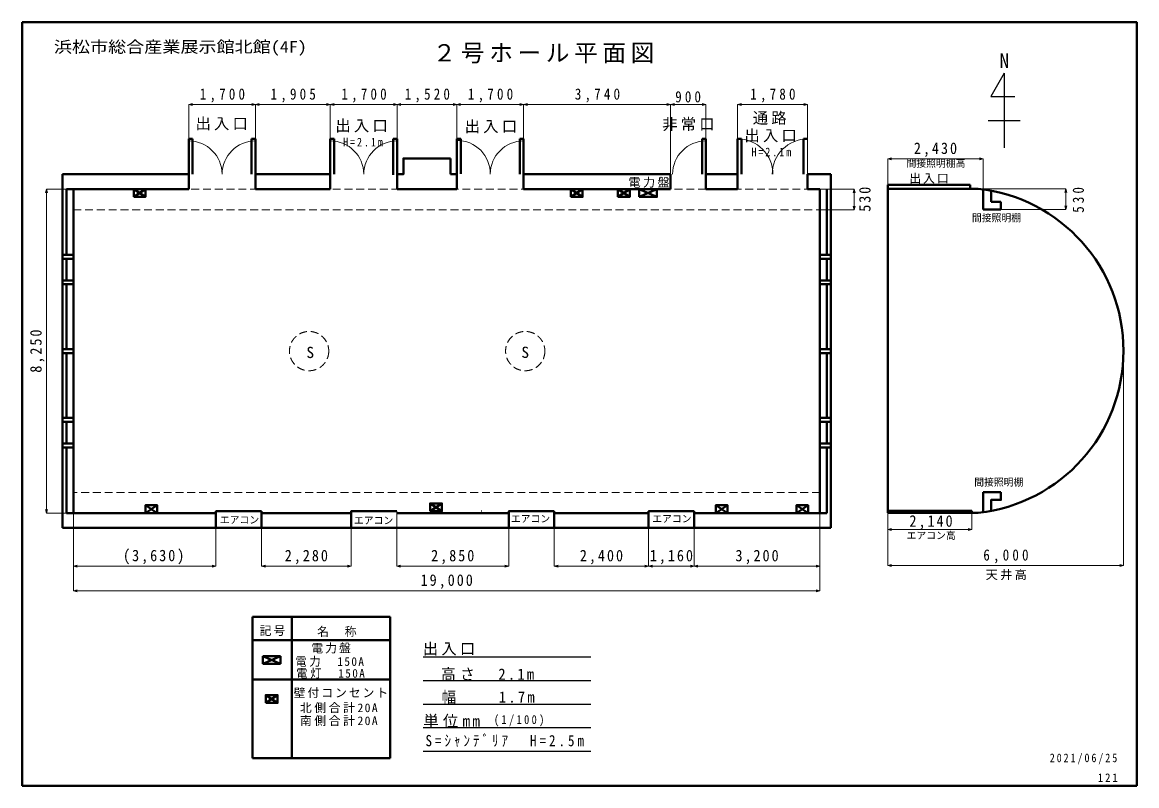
# Model space of a CAD drawing. Units: millimetres, scale not verified. Extents: x -12536 to 15825, y -9940 to 9491.
import ezdxf
from ezdxf.enums import TextEntityAlignment as Align

# ---------------------------------------------------------------- set-up
doc = ezdxf.new("R2010")
doc.units = ezdxf.units.MM
doc.header["$LTSCALE"] = 100
doc.linetypes.add('DASHED2', pattern=[3, 2, -1])
for name, color, linetype, lineweight in [('0-0', 7, 'Continuous', 40), ('0-1', 7, 'Continuous', 40), ('0-7', 2, 'Continuous', 18)]:
    doc.layers.add(name, color=color, linetype=linetype, lineweight=lineweight)
doc.styles.add('ＭＳ ゴシック', font='')
doc.styles.get('ＭＳ ゴシック').set_extended_font_data('MS Gothic')

msp = doc.modelspace()

# ---------------------------------------------------------------- linework, layer by layer
at = {"layer": '0-0'}
for p, q in [((-8302, 6522.2), (-8302, 5622.2)), ((-8202, 6522.2), (-8302, 6522.2)), ((-8202, 6522.2), (-8202, 5622.2)), ((-6602, 6522.2), (-6702, 6522.2)), ((-6702, 6522.2), (-6702, 5622.2)), ((-6602, 6522.2), (-6602, 5622.2)), ((-4597, 6522.2), (-4597, 5622.2)), ((-2997, 6522.2), (-3097, 6522.2)), ((-3097, 6522.2), (-3097, 5611.5)), ((-2997, 6522.2), (-2997, 5611.5)), ((-1477, 6522.2), (-1477, 5636.3)), ((-1377, 6522.2), (-1477, 6522.2)), ((-1377, 6522.2), (-1377, 5636.3)), ((223, 6522.2), (123, 6522.2)), ((123, 6522.2), (123, 5622.2)), ((223, 6522.2), (223, 5622.2)), ((5768, 5622.2), (5768, 6522.2)), ((7348, 6522.2), (7448, 6522.2)), ((7348, 6522.2), (7348, 5622.2)), ((-1637, 6027.2), (-1637, 5622.2)), ((-11512, 5622.2), (-11512, -3377.8)), ((-8302, 5622.2), (-11512, 5622.2)), ((-8302, 5622.2), (-8302, 5247.2)), ((-4697, 5622.2), (-6602, 5622.2)), ((-6602, 5622.2), (-6602, 5247.2)), ((-4697, 5622.2), (-4697, 5247.2)), ((-2997, 5622.2), (-2997, 5247.2)), ((-1477, 5622.2), (-1637, 5622.2)), ((-1477, 5622.2), (-1477, 5247.2)), ((223, 5622.2), (223, 5247.2)), ((3963, 5622.2), (223, 5622.2)), ((5668, 5622.2), (4863, 5622.2)), ((5668, 5622.2), (5668, 5247.2)), ((8038, 5622.2), (7448, 5622.2)), ((8038, 5622.2), (8038, -3377.8)), ((-11237, 5247.2), (-11237, -3002.8)), ((7763, 5247.2), (7763, -3002.8)), ((-11237, 3572.2), (-11512, 3572.2)), ((-11237, 3472.2), (-11512, 3472.2)), ((8038, 3572.2), (7763, 3572.2)), ((8038, 3472.2), (7763, 3472.2)), ((-11237, 2922.2), (-11512, 2922.2)), ((8038, 2922.2), (7763, 2922.2)), ((-11237, 2822.2), (-11512, 2822.2)), ((8038, 2822.2), (7763, 2822.2)), ((-11237, 1172.2), (-11512, 1172.2)), ((8038, 1172.2), (7763, 1172.2)), ((-11237, 1072.2), (-11512, 1072.2)), ((8038, 1072.2), (7763, 1072.2)), ((-11237, -577.8), (-11512, -577.8)), ((-11237, -677.8), (-11512, -677.8)), ((8038, -577.8), (7763, -577.8)), ((8038, -677.8), (7763, -677.8)), ((-11237, -1227.8), (-11512, -1227.8)), ((-11237, -1327.8), (-11512, -1327.8)), ((8038, -1227.8), (7763, -1227.8)), ((8038, -1327.8), (7763, -1327.8)), ((8038, -3377.8), (-11512, -3377.8))]:
    msp.add_line(p, q, dxfattribs=at)
at = {"layer": '0-0', "color": 2, "lineweight": 18}
for p, q in [((9488.8, 6013.3), (9585.4, 6039.2)), ((9488.8, 6013.3), (11918.8, 6013.3)), ((9488.8, 6013.3), (9585.4, 5987.4)), ((9488.8, 6013.3), (9488.8, 5255.1)), ((11918.8, 6013.3), (11822.2, 6039.2)), ((11918.8, 6013.3), (11822.2, 5987.4)), ((11918.8, 6013.3), (11918.8, 5255.1)), ((-11919, 5247.2), (-11944.8, 5150.6)), ((-11919, -3002.8), (-11919, 5247.2)), ((-11919, 5247.2), (-11893.1, 5150.6)), ((-11919, 5247.2), (-11412, 5247.2)), ((-11919, -3002.8), (-11944.8, -2906.2)), ((-11919, -3002.8), (-11893.1, -2906.2)), ((-11919, -3002.8), (-11412, -3002.8)), ((-11237, -4978.4), (-11237, -3002.8)), ((7763, -4978.4), (7763, -3002.8)), ((9488.8, -3322.8), (9488.8, -2994.9)), ((9488.8, -3419), (9488.8, -2994.9)), ((11628.8, -3419), (11628.8, -2994.9)), ((9488.8, -3419), (9585.4, -3393.1)), ((11628.8, -3419), (11532.2, -3393.1)), ((9488.8, -3419), (11628.8, -3419)), ((9488.8, -3419), (9585.4, -3444.9)), ((11628.8, -3419), (11532.2, -3444.9)), ((-11237, -4978.4), (-11140.4, -4952.5)), ((-11237, -4978.4), (7763, -4978.4)), ((-11237, -4978.4), (-11140.4, -5004.3)), ((7763, -4978.4), (7666.4, -4952.5)), ((7763, -4978.4), (7666.4, -5004.3))]:
    msp.add_line(p, q, dxfattribs=at)
at = {"layer": '0-0', "color": 5, "linetype": 'DASHED2', "lineweight": 9}
for p, q in [((-11237, 5247.2), (7938, 5247.2)), ((-11237, 4717.2), (7763, 4717.2)), ((7763, -2472.8), (-11237, -2472.8))]:
    msp.add_line(p, q, dxfattribs=at)
at = {"layer": '0-0'}
for points in [[(-4597, 6522.2), (-4697, 6522.2), (-4697, 5622.2)], [(5668, 5622.2), (5668, 6522.2), (5768, 6522.2)], [(-1637, 6027.2), (-2837, 6027.2), (-2837, 5622.2), (-2997, 5622.2)]]:
    msp.add_lwpolyline(points, dxfattribs=at)
at = {"layer": '0-0', "color": 5, "linetype": 'DASHED2', "lineweight": 9}
for centre in [(-5237, 1122.2), (263, 1122.2)]:
    msp.add_circle(centre, 500, dxfattribs=at)
at = {"layer": '0-1'}
for p, q in [((4763, 5622.2), (4763, 6522.2)), ((4863, 6522.2), (4763, 6522.2)), ((4863, 5622.2), (4863, 6522.2)), ((3963, 5622.2), (3963, 5247.2)), ((4863, 5622.2), (4863, 5247.2)), ((-8302, 5247.2), (-11412, 5247.2)), ((-4697, 5247.2), (-6602, 5247.2)), ((-1477, 5247.2), (-2997, 5247.2)), ((3963, 5247.2), (223, 5247.2)), ((5668, 5247.2), (4863, 5247.2)), ((7763, 5247.2), (7448, 5247.2)), ((11588.8, 5355.1), (9488.8, 5355.1)), ((11793.6, 5255.1), (9488.8, 5255.1)), ((11588.8, 5355.1), (11588.8, 5255.1)), ((11918.8, 4725.1), (11918.8, 5239.4)), ((12118.8, 4925.1), (12118.8, 5206.1)), ((12368.8, 4925.1), (12118.8, 4925.1)), ((12368.8, 4725.1), (12368.8, 4925.1)), ((12368.8, 4725.1), (11918.8, 4725.1)), ((11918.8, -2464.9), (11918.8, -2979.2)), ((12368.8, -2464.9), (11918.8, -2464.9)), ((-7607, -3002.8), (-11412, -3002.8)), ((-6447, -2952.8), (-6447, -3377.8)), ((-4167, -3002.8), (-6447, -3002.8)), ((-157, -3002.8), (-3007, -3002.8)), ((-841.4, -2952.8), (-847.5, -2952.8)), ((1003, -2952.8), (1003, -3377.8)), ((3403, -3002.8), (1003, -3002.8)), ((4563, -2952.8), (4563, -3377.8)), ((7938, -3002.8), (4563, -3002.8)), ((11628.8, -2944.9), (9488.8, -2944.9)), ((11793.6, -2994.9), (9488.8, -2994.9)), ((11628.8, -2944.9), (11628.8, -2994.9))]:
    msp.add_line(p, q, dxfattribs=at)
for points in [[(12368.8, -2464.9), (12368.8, -2664.9), (12118.8, -2664.9), (12118.8, -2946)], [(-6447, -2952.8), (-7607, -2952.8), (-7607, -3377.8)], [(-3007, -2952.8), (-4167, -2952.8), (-4167, -3377.8)], [(1003, -2952.8), (-157, -2952.8), (-157, -3377.8)], [(4563, -2952.8), (3403, -2952.8), (3403, -3377.8)]]:
    msp.add_lwpolyline(points, dxfattribs=at)
msp.add_arc((11338.8, 1130.1), 4150, 276.29219, 83.70781, dxfattribs=at)
at = {"layer": '0-7', "color": 7, "lineweight": 40}
for p, q in [((-12536.5, 9491.1), (-12536.5, -9939.5)), ((7448, 5247.2), (7448, 5622.2)), ((-11412, 5247.2), (-11412, 3572.2)), ((-9702, 5247.2), (-9402, 5047.2)), ((-9702, 5047.2), (-9402, 5247.2)), ((1423, 5247.2), (1723, 5047.2)), ((1423, 5047.2), (1723, 5247.2)), ((2623, 5247.2), (2923, 5047.2)), ((2623, 5047.2), (2923, 5247.2)), ((3163, 5247.2), (3163, 5047.2)), ((3163, 5247.2), (3163, 5047.2)), ((3163, 5247.2), (3613, 5047.2)), ((3163, 5047.2), (3613, 5247.2)), ((3163, 5247.2), (3613, 5247.2)), ((3613, 5247.2), (3613, 5047.2)), ((7938, 5247.2), (7938, 3572.2)), ((9488.8, 5355.1), (9488.8, -2994.9)), ((3613, 5047.2), (3163, 5047.2)), ((-11412, 3472.2), (-11412, 2922.2)), ((7938, 3472.2), (7938, 2922.2)), ((-11412, 2822.2), (-11412, 1172.2)), ((7938, 2822.2), (7938, 1172.2)), ((-11412, 1072.2), (-11412, -577.8)), ((7938, 1072.2), (7938, -577.8)), ((-11412, -677.8), (-11412, -1227.8)), ((7938, -677.8), (7938, -1227.8)), ((-11412, -1327.8), (-11412, -3002.8)), ((7938, -1327.8), (7938, -3002.8)), ((-9402, -2802.8), (-9102, -3002.8)), ((-9402, -3002.8), (-9102, -2802.8)), ((-2157, -2752.8), (-1857, -2952.8)), ((-2157, -2952.8), (-1857, -2752.8)), ((5113, -2802.8), (5413, -3002.8)), ((5113, -3002.8), (5413, -2802.8)), ((7163, -2802.8), (7463, -3002.8)), ((7163, -3002.8), (7463, -2802.8)), ((-6675.1, -5638.9), (-6675.1, -9238.9)), ((-5675.1, -5638.9), (-5675.1, -9238.9)), ((-3175.1, -5638.9), (-3175.1, -9238.9)), ((-6675.1, -6238.9), (-3175.1, -6238.9)), ((-6414.4, -6639.9), (-6414.4, -6839.9)), ((-6414.4, -6639.9), (-5964.4, -6839.9)), ((-6414.4, -6839.9), (-5964.4, -6639.9)), ((-6414.4, -6639.9), (-5964.4, -6639.9)), ((-5964.4, -6639.9), (-5964.4, -6839.9)), ((-5964.4, -6839.9), (-6414.4, -6839.9)), ((-6675.1, -7238.9), (-3175.1, -7238.9)), ((-6339.4, -7631.4), (-6039.4, -7831.4)), ((-6339.4, -7831.4), (-6039.4, -7631.4)), ((-6675.1, -9238.9), (-3175.1, -9238.9)), ((-12536.5, -9939.5), (15824.7, -9939.5))]:
    msp.add_line(p, q, dxfattribs=at)
at = {"layer": '0-7', "color": 3, "lineweight": 25}
for p, q in [((12451.3, 8193.5), (12451.3, 6292.9)), ((12045.1, 6989.3), (12857.5, 6989.3)), ((-2336.9, -6661.3), (1934.2, -6661.3)), ((-2336.9, -7261.3), (1934.2, -7261.3)), ((-2336.9, -7861.3), (1934.2, -7861.3)), ((-2336.9, -8461.3), (1934.2, -8461.3)), ((-2336.9, -9061.3), (1934.2, -9061.3))]:
    msp.add_line(p, q, dxfattribs=at)
at = {"layer": '0-7'}
for p, q in [((-8302, 7398.6), (-8205.4, 7424.5)), ((-8302, 7398.6), (-6602, 7398.6)), ((-8302, 7398.6), (-8205.4, 7372.7)), ((-8302, 7398.6), (-8302, 5622.2)), ((-6602, 7398.6), (-6698.6, 7424.5)), ((-6602, 7398.6), (-6698.6, 7372.7)), ((-6602, 7398.6), (-6505.4, 7424.5)), ((-6602, 7398.6), (-6602, 5622.2)), ((-6602, 7398.6), (-4697, 7398.6)), ((-6602, 7398.6), (-6505.4, 7372.7)), ((-4697, 7398.6), (-4793.6, 7424.5)), ((-4697, 7398.6), (-4793.6, 7372.7)), ((-4697, 7398.6), (-4600.4, 7424.5)), ((-4697, 7398.6), (-4697, 5622.2)), ((-4697, 7398.6), (-2997, 7398.6)), ((-4697, 7398.6), (-4600.4, 7372.7)), ((-2997, 7398.6), (-3093.6, 7424.5)), ((-2997, 7398.6), (-3093.6, 7372.7)), ((-2997, 7398.6), (-2900.4, 7424.5)), ((-2997, 7398.6), (-1477, 7398.6)), ((-2997, 7398.6), (-2900.4, 7372.7)), ((-2997, 7398.6), (-2997, 5622.2)), ((-2997, 7398.6), (-2997, 5622.2)), ((-1477, 7398.6), (-1573.6, 7424.5)), ((-1477, 7398.6), (-1573.6, 7372.7)), ((-1477, 7398.6), (-1380.4, 7424.5)), ((-1477, 7398.6), (-1477, 5622.2)), ((-1477, 7398.6), (223, 7398.6)), ((-1477, 7398.6), (-1380.4, 7372.7)), ((223, 7398.6), (126.4, 7424.5)), ((223, 7398.6), (126.4, 7372.7)), ((223, 7398.6), (319.6, 7424.5)), ((223, 7398.6), (223, 5622.2)), ((223, 7398.6), (3963, 7398.6)), ((223, 7398.6), (319.6, 7372.7)), ((3963, 7398.6), (3866.4, 7424.5)), ((3963, 7398.6), (3866.4, 7372.7)), ((3963, 7398.6), (4059.6, 7424.5)), ((3963, 7398.6), (3963, 5622.2)), ((3963, 7398.6), (4863, 7398.6)), ((3963, 7398.6), (4059.6, 7372.7)), ((4863, 7398.6), (4766.4, 7424.5)), ((4863, 7398.6), (4766.4, 7372.7)), ((4863, 7398.6), (4863, 5622.2)), ((5668, 7398.6), (5764.6, 7424.5)), ((5668, 7398.6), (7448, 7398.6)), ((5668, 7398.6), (5764.6, 7372.7)), ((5668, 7398.6), (5668, 5622.2)), ((7448, 7398.6), (7351.4, 7424.5)), ((7448, 7398.6), (7351.4, 7372.7)), ((7448, 7398.6), (7448, 5622.2)), ((9488.8, 5597.7), (9488.8, 5355.1)), ((8631.8, 5247.2), (7763, 5247.2)), ((8631.8, 5247.2), (8605.9, 5150.6)), ((8631.8, 5247.2), (8631.8, 4717.2)), ((8631.8, 5247.2), (8657.6, 5150.6)), ((9488.8, 4159.2), (9488.8, 5255.1)), ((14024.1, 5255.1), (11588.8, 5255.1)), ((14024.1, 5255.1), (13998.2, 5158.5)), ((14024.1, 5255.1), (14024.1, 4725.1)), ((14024.1, 5255.1), (14050, 5158.5)), ((14024.1, 4725.1), (13998.2, 4821.7)), ((14024.1, 4725.1), (14050, 4821.7)), ((8631.8, 4717.2), (7763, 4717.2)), ((8631.8, 4717.2), (8605.9, 4813.8)), ((8631.8, 4717.2), (8657.6, 4813.8)), ((14024.1, 4725.1), (11918.8, 4725.1)), ((9488.8, -4332.7), (9488.8, 1122.2)), ((15488.8, -4332.7), (15488.8, 1122.2)), ((-11237, -1914.4), (-11237, -3002.8)), ((7763, -1914.4), (7763, -3002.8)), ((9488.8, -2516), (9488.8, -2944.9)), ((-3007, -4353.8), (-3007, -2952.8)), ((9488.8, -3561.4), (9488.8, -2994.9)), ((-11237, -4353.8), (-11237, -3377.8)), ((-7607, -4353.8), (-7607, -3377.8)), ((-6447, -4353.8), (-6447, -3377.8)), ((-4167, -4353.8), (-4167, -3377.8)), ((-157, -4353.8), (-157, -3377.8)), ((1003, -4353.8), (1003, -3377.8)), ((3403, -4353.8), (3403, -3377.8)), ((4563, -4353.8), (4563, -3377.8)), ((7763, -4353.8), (7763, -3377.8)), ((-11237, -4353.8), (-11140.4, -4327.9)), ((-7607, -4353.8), (-11237, -4353.8)), ((-11237, -4353.8), (-11140.4, -4379.7)), ((-7607, -4353.8), (-7703.6, -4327.9)), ((-7607, -4353.8), (-7703.6, -4379.7)), ((-6447, -4353.8), (-6350.4, -4327.9)), ((-4167, -4353.8), (-6447, -4353.8)), ((-6447, -4353.8), (-6350.4, -4379.7)), ((-4167, -4353.8), (-4263.6, -4327.9)), ((-4167, -4353.8), (-4263.6, -4379.7)), ((-3007, -4353.8), (-2910.4, -4327.9)), ((-157, -4353.8), (-3007, -4353.8)), ((-3007, -4353.8), (-2910.4, -4379.7)), ((-157, -4353.8), (-253.6, -4327.9)), ((-157, -4353.8), (-253.6, -4379.7)), ((1003, -4353.8), (1099.6, -4327.9)), ((3403, -4353.8), (1003, -4353.8)), ((1003, -4353.8), (1099.6, -4379.7)), ((3403, -4353.8), (3306.4, -4327.9)), ((3403, -4353.8), (3306.4, -4379.7)), ((3403, -4353.8), (3499.6, -4327.9)), ((4563, -4353.8), (3403, -4353.8)), ((3403, -4353.8), (3499.6, -4379.7)), ((4563, -4353.8), (4466.4, -4327.9)), ((4563, -4353.8), (4466.4, -4379.7)), ((4563, -4353.8), (4659.6, -4327.9)), ((7763, -4353.8), (4563, -4353.8)), ((4563, -4353.8), (4659.6, -4379.7)), ((7763, -4353.8), (7666.4, -4327.9)), ((7763, -4353.8), (7666.4, -4379.7)), ((9488.8, -4332.7), (9585.4, -4306.9)), ((9488.8, -4332.7), (15488.8, -4332.7)), ((9488.8, -4332.7), (9585.4, -4358.6)), ((15488.8, -4332.7), (15392.2, -4306.9)), ((15488.8, -4332.7), (15392.2, -4358.6))]:
    msp.add_line(p, q, dxfattribs=at)
at = {"layer": '0-7', "color": 7, "lineweight": 40}
for points in [[(-12536.5, 9491.1), (15824.7, 9491.1), (15824.7, -9939.5)], [(3613, 5247.2), (3613, 5047.2), (3163, 5047.2)], [(-6675.1, -5638.9), (-4850, -5638.9), (-3175.1, -5638.9)]]:
    msp.add_lwpolyline(points, dxfattribs=at)
at = {"layer": '0-7', "color": 3, "lineweight": 25}
msp.add_lwpolyline([(12451.3, 8193.5), (12109.6, 7601.7), (12726.9, 7601.7)], dxfattribs=at)
at = {"layer": '0-7', "color": 7, "lineweight": 40}
for points in [[(-9702, 5047.2), (-9402, 5047.2), (-9402, 5247.2), (-9702, 5247.2)], [(1423, 5047.2), (1723, 5047.2), (1723, 5247.2), (1423, 5247.2)], [(2623, 5047.2), (2923, 5047.2), (2923, 5247.2), (2623, 5247.2)], [(-9402, -3002.8), (-9102, -3002.8), (-9102, -2802.8), (-9402, -2802.8)], [(-2157, -2952.8), (-1857, -2952.8), (-1857, -2752.8), (-2157, -2752.8)], [(5113, -3002.8), (5413, -3002.8), (5413, -2802.8), (5113, -2802.8)], [(7163, -3002.8), (7463, -3002.8), (7463, -2802.8), (7163, -2802.8)], [(-6339.4, -7831.4), (-6039.4, -7831.4), (-6039.4, -7631.4), (-6339.4, -7631.4)]]:
    msp.add_lwpolyline(points, close=True, dxfattribs=at)
at = {"layer": '0-7', "color": 5, "lineweight": 9}
for centre, radius, start, end in [((-8302, 5622.2), 850, 0, 90), ((-6602, 5622.2), 850, 90, 180), ((-4697, 5622.2), 850, 0, 90), ((-2997, 5622.2), 850, 90, 180), ((-1477, 5636.3), 850, 359.04963, 90), ((223, 5622.2), 850, 90, 180), ((4863, 5622.2), 850, 90, 180), ((5668, 5622.2), 900, 360, 90), ((7448, 5622.2), 900, 90, 180)]:
    msp.add_arc(centre, radius, start, end, dxfattribs=at)

# ---------------------------------------------------------------- texts
at = {"layer": '0-0', "color": 4, "style": 'ＭＳ ゴシック'}
for p in [(-5306, 859.4), (165.1, 863.2)]:
    msp.add_text('S', height=285.9, dxfattribs=at).set_placement(p, align=Align.BOTTOM_LEFT)
at = {"layer": '0-0', "attachment_point": 7, "style": 'ＭＳ ゴシック'}
for s, insert, char_height in [('\\T1.28;\\W0.9;2,430', (10153.8, 6063.3), 293.3), ('\\T1.28;\\W0.9;2,140', (10040.6, -3423.8), 293.3), ('\\T1.28;\\W0.9;19,000', (-2399.5, -4928.4), 293.3), ('\\T1.39;\\W0.85;2021/06/25', (13611.8, -9393.8), 219.9), ('\\T1.38;\\W0.9;121', (14835.2, -9845), 219.9)]:
    msp.add_mtext(s, dxfattribs=dict(at, insert=insert, char_height=char_height))
at = {"layer": '0-0', "insert": (-11969, 572.2), "char_height": 293.3, "attachment_point": 7, "rotation": 90, "style": 'ＭＳ ゴシック'}
msp.add_mtext('\\T1.28;\\W0.9;8,250', dxfattribs=at)
at = {"layer": '0-1', "color": 4, "style": 'ＭＳ ゴシック'}
for s, p in [('エアコン', (-7508.9, -3319.7)), ('エアコン', (-4095.9, -3333.9)), ('エアコン', (-102.2, -3291.4)), ('エアコン', (3495, -3291.4)), ('エアコン高', (9968.5, -3717.1))]:
    msp.add_text(s, height=183.3, dxfattribs=at).set_placement(p, align=Align.BOTTOM_LEFT)
at = {"layer": '0-1', "attachment_point": 7, "style": 'ＭＳ ゴシック'}
for s, insert, char_height in [('\\T1.2;２号ホール平面図', (-2092.5, 8444.8), 439.9), ('\\T1.17;出入口', (10038, 5382.4), 219.9)]:
    msp.add_mtext(s, dxfattribs=dict(at, insert=insert, char_height=char_height))
at = {"layer": '0-1', "color": 4, "char_height": 285.9, "attachment_point": 7, "style": 'ＭＳ ゴシック'}
for s, insert in [('\\T1.21;出入口', (-8127.6, 6739.4)), ('\\T1.21;通路', (6055.5, 6882.5)), ('\\T1.21;出入口', (-4568.4, 6685.8)), ('\\T1.21;出入口', (-1277.5, 6667.9)), ('\\T1.21;非常口', (3748.3, 6721.5)), ('\\T1.21;出入口', (5840.9, 6435.4))]:
    msp.add_mtext(s, dxfattribs=dict(at, insert=insert))
at = {"layer": '0-7', "color": 7, "style": 'ＭＳ ゴシック', "width": 1.15}
msp.add_text('浜松市総合産業展示館北館(4F)', height=293.3, dxfattribs=at).set_placement((-11733.1, 8631.7), align=Align.BOTTOM_LEFT)
at = {"layer": '0-7', "color": 3, "style": 'ＭＳ ゴシック'}
msp.add_text('N', height=366.6, dxfattribs=at).set_placement((12331, 8220.6), align=Align.BOTTOM_LEFT)
at = {"layer": '0-7', "color": 4, "style": 'ＭＳ ゴシック'}
for s, p in [('間接照明棚高', (9966.3, 5755.2)), ('間接照明棚', (11630.7, 4366.4)), ('間接照明棚', (11689.5, -2360.2))]:
    msp.add_text(s, height=183.3, dxfattribs=at).set_placement(p, align=Align.BOTTOM_LEFT)
at = {"layer": '0-7', "color": 4, "char_height": 285.9, "attachment_point": 7, "style": 'ＭＳ ゴシック'}
for s, insert in [('\\T1.49;\\W0.85;1,700', (-8019.5, 7448.6)), ('\\T1.49;\\W0.85;1,905', (-6217, 7448.6)), ('\\T1.49;\\W0.85;1,700', (-4414.5, 7448.6)), ('\\T1.49;\\W0.85;1,520', (-2804.5, 7448.6)), ('\\T1.49;\\W0.85;1,700', (-1194.5, 7448.6)), ('\\T1.49;\\W0.85;3,740', (1525.5, 7448.6)), ('\\T1.48;\\W0.85;900', (4080.5, 7448.6)), ('\\T1.49;\\W0.85;1,780', (5990.5, 7448.6)), ('\\T1.49;\\W0.85;6,000', (11921.3, -4282.7)), ('\\T1.21;出入口', (-2343.6, -6626.5)), ('\\T1.31;\\W0.95;高さ\u30002.1m', (-1877.5, -7273.9)), ('\\T1.31;\\W0.95;幅\u3000\u30001.7m', (-1864.5, -7856.6)), ('\\T1.28;単位mm', (-2330.6, -8465.1)), ('\\T1.46;\\W0.85;S=ｼｬﾝﾃﾞﾘｱ\u3000H=2.5m', (-2275.1, -8954))]:
    msp.add_mtext(s, dxfattribs=dict(at, insert=insert))
at = {"layer": '0-7', "color": 7, "attachment_point": 7, "style": 'ＭＳ ゴシック'}
for s, insert, char_height in [('\\T1.39;\\W0.85;H=2.1m', (-4371.7, 6328), 219.9), ('\\T1.39;\\W0.85;H=2.1m', (6019.7, 6077.6), 219.9), ('\\T1.28;\\W0.9;(3,630)', (-9972, -4303.8), 293.3), ('\\T1.28;\\W0.9;2,280', (-5857, -4303.8), 293.3), ('\\T1.28;\\W0.9;2,850', (-2132, -4303.8), 293.3), ('\\T1.28;\\W0.9;2,400', (1653, -4303.8), 293.3), ('\\T1.28;\\W0.9;1,160', (3433, -4303.8), 293.3), ('\\T1.28;\\W0.9;3,200', (5613, -4303.8), 293.3), ('\\T1.17;記号', (-6495.4, -6128.9), 219.9), ('\\T1.17;名\u3000称', (-5031.7, -6151.5), 219.9), ('\\T1.17;電力盤', (-5178.6, -6575.4), 219.9), ('\\T1.25;\\W0.95;電力\u3000150A', (-5585.5, -6914.4), 219.9), ('\\T1.25;\\W0.95;電灯\u3000150A', (-5562.9, -7214), 219.9), ('\\T1.17;壁付コンセント', (-5630.7, -7711.3), 219.9), ('\\T1.22;北側合計20A', (-5470.7, -8091.4), 219.9), ('\\T1.22;南側合計20A', (-5470.7, -8421.3), 219.9)]:
    msp.add_mtext(s, dxfattribs=dict(at, insert=insert, char_height=char_height))
at = {"layer": '0-7', "color": 3, "char_height": 227.3, "attachment_point": 7, "style": 'ＭＳ ゴシック'}
for s, insert in [('\\T1.19;電力盤', (2891.1, 5279)), ('\\T1.19;天井高', (11980.4, -4708.2)), ('\\T1.46;\\W0.85;(1/100)', (-533.8, -8430.1))]:
    msp.add_mtext(s, dxfattribs=dict(at, insert=insert))
at = {"layer": '0-7', "color": 7, "insert": (9055.4, 4668.8), "char_height": 293.3, "attachment_point": 7, "rotation": 90, "style": 'ＭＳ ゴシック'}
msp.add_mtext('\\T1.27;\\W0.9;530', dxfattribs=at)
at = {"layer": '0-7', "color": 4, "insert": (14484.4, 4642.5), "char_height": 285.9, "attachment_point": 7, "rotation": 90, "style": 'ＭＳ ゴシック'}
msp.add_mtext('\\T1.48;\\W0.85;530', dxfattribs=at)

doc.saveas('drawing.dxf')
